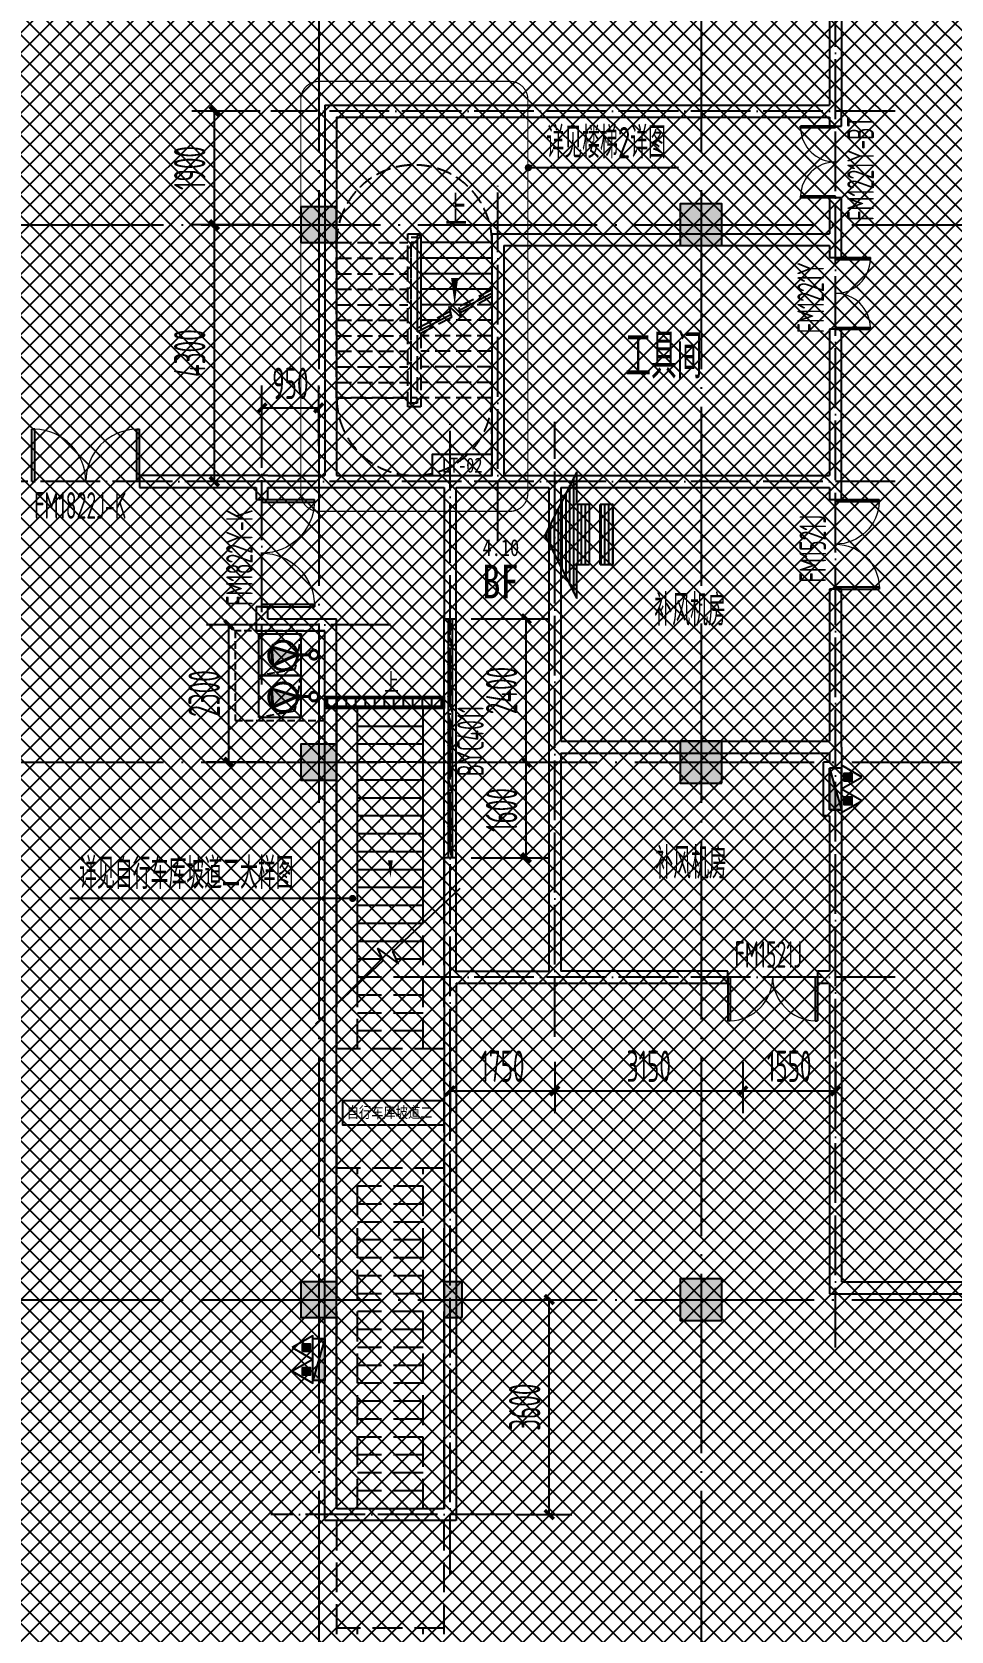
# Model space of a CAD drawing. Extents: x -473190 to 2138458, y -81875 to 2633646.
# Drawn here: x -68998 to -53614, y 23262 to 50038 of the extents above; entities that cross this region are included whole.
import ezdxf
from ezdxf.enums import TextEntityAlignment as Align

# ---------------------------------------------------------------- set-up
doc = ezdxf.new("R2010")
doc.units = 0
doc.header["$LTSCALE"] = 1000
for name, pattern in [('DASH', [0.35, 0.25, -0.1]), ('DOTE', [2.42, 2, -0.2, 0.02, -0.2]), ('排水', [1.1, 1, -0.1])]:
    doc.linetypes.add(name, pattern=pattern)
for name, color, linetype in [('03小品', 2, 'Continuous'), ('A-COLUMN', 2, 'Continuous'), ('A-ROOM_NAME', 23, 'Continuous'), ('A-STAIR', 3, 'Continuous'), ('A-WALL', 2, 'Continuous'), ('A-WINDOW', 4, 'Continuous'), ('DIM_LEAD', 3, 'Continuous'), ('DIM_SYMB', 3, 'Continuous'), ('DOOR_FIRE', 4, 'Continuous'), ('DOOR_FIRE_TEXT', 7, 'Continuous'), ('DOTE', 1, 'DOTE'), ('PUB_DIM', 3, 'Continuous'), ('PUB_HATCH', 8, 'Continuous'), ('PUB_TEXT', 7, 'Continuous'), ('SRC-03F$0$A-SYMB-NUMB-T', 4, 'Continuous'), ('SRC-03F$0$A-WALL', 7, 'Continuous'), ('STAIR', 2, 'Continuous'), ('W-EQUIP_消火栓', 7, 'Continuous'), ('W-EQUIP_灭火器', 7, 'Continuous'), ('WINDOW', 4, 'Continuous'), ('WINDOW_TEXT', 7, 'Continuous'), ('索引线', 252, 'Continuous'), ('集水坑', 4, 'Continuous'), ('雨棚投影', 147, 'Continuous')]:
    doc.layers.add(name, color=color, linetype=linetype)
doc.layers.add('GPS-污水', color=2, linetype='排水', lineweight=40)
doc.styles.add('8B2_01', font='simhei.ttf', dxfattribs={"width": 0.8})
doc.styles.add('8B2_02', font='tssdeng.shx', dxfattribs={"width": 0.6, "bigfont": 'TSSDCHN.shx'})
doc.styles.add('_TCH_DIM', font='SIMPLEX', dxfattribs={"bigfont": 'GBCBIG'})
doc.styles.add('_TCH_DIM_T3', font='tssdeng.shx', dxfattribs={"width": 0.564706, "bigfont": '@@@tssdchn.shx'})
doc.styles.add('_TCH_WINDOW', font='tssdeng.shx', dxfattribs={"width": 0.8, "height": 3.5, "bigfont": 'tssdchn.shx'})
doc.styles.add('SRC-03F$0$ECADI-TXT', font='simplex.shx', dxfattribs={"bigfont": 'hztxt.shx'})
doc.styles.get("Standard").update_dxf_attribs({"font": 'gbenor.shx', "bigfont": 'gbcbig.shx'})
doc.dimstyles.new('_TCH_ARCH&&150', dxfattribs={"dimtxt": 525, "dimasz": 150, "dimexe": 375, "dimexo": 450, "dimgap": 150, "dimtad": 1, "dimdec": 0, "dimzin": 0, "dimdsep": 46, "dimtxsty": '_TCH_DIM_T3', "dimblk": 'ARCHTICK', "dimcen": 0.09, "dimclrt": 7, "dimazin": 2, "dimtfac": 1, "dimtdec": 0, "dimtix": 1, "dimtmove": 2, "dimatfit": 3, "dimfxl": 0, "dimtolj": 1, "dimtzin": 0, "dimarcsym": 0})
pattern_1 = [(180, (1311608.96, -1168846.2), (8e-15, -101.6), [])]

# ---------------------------------------------------------------- blocks, each defined once
blk = doc.blocks.new('自行车坡道')
at = {"layer": 'A-STAIR'}
for p, q in [((-72448, -339871), (-67495, -339871)), ((-67495, -341671), (-67495, -339871)), ((-72119, -340221), (-67495, -340221)), ((-71995, -340353), (-71995, -340221)), ((-71695, -340638), (-71695, -340221)), ((-71395, -340993), (-71395, -340221)), ((-71095, -341321), (-71095, -340221)), ((-70795, -341321), (-70795, -340221)), ((-70495, -341321), (-70495, -340221)), ((-70195, -341321), (-70195, -340221)), ((-69895, -341321), (-69895, -340221)), ((-69595, -341321), (-69595, -340221)), ((-69295, -341321), (-69295, -340221)), ((-68995, -341321), (-68995, -340221)), ((-68695, -341321), (-68695, -340221)), ((-68395, -341321), (-68395, -340221)), ((-68095, -341321), (-68095, -340221)), ((-67795, -341321), (-67795, -340221)), ((-71095, -341321), (-67495, -341321)), ((-70759, -341671), (-67495, -341671))]:
    blk.add_line(p, q, dxfattribs=at)
at = {"layer": 'DIM_SYMB'}
blk.add_lwpolyline([(-72776, -339521), (-71718, -340648), (-71513, -340560), (-71768, -340902), (-71564, -340812), (-70507, -341939)], dxfattribs=at)
at = {"layer": '雨棚投影', "color": 252, "linetype": 'DASH', "lineweight": -3, "ltscale": 2}
for p, q in [((-96295, -339871), (-72448, -339871)), ((-82895, -341671), (-82895, -339871)), ((-80895, -341671), (-80895, -339871)), ((-75195, -341671), (-75195, -339871)), ((-73195, -341671), (-73195, -339871)), ((-88595, -340221), (-82895, -340221)), ((-80895, -340221), (-75195, -340221)), ((-80595, -341321), (-80595, -340221)), ((-80295, -341321), (-80295, -340221)), ((-79995, -341321), (-79995, -340221)), ((-79695, -341321), (-79695, -340221)), ((-79395, -341321), (-79395, -340221)), ((-79095, -341321), (-79095, -340221)), ((-78795, -341321), (-78795, -340221)), ((-78495, -341321), (-78495, -340221)), ((-78195, -341321), (-78195, -340221)), ((-77895, -341321), (-77895, -340221)), ((-77595, -341321), (-77595, -340221)), ((-77295, -341321), (-77295, -340221)), ((-76995, -341321), (-76995, -340221)), ((-76695, -341321), (-76695, -340221)), ((-76395, -341321), (-76395, -340221)), ((-76095, -341321), (-76095, -340221)), ((-75795, -341321), (-75795, -340221)), ((-75495, -341321), (-75495, -340221)), ((-73195, -340221), (-72119, -340221)), ((-72895, -341321), (-72895, -340221)), ((-72595, -341321), (-72595, -340221)), ((-72295, -341321), (-72295, -340221)), ((-71995, -341321), (-71995, -340353)), ((-71695, -341321), (-71695, -340869)), ((-71395, -341321), (-71395, -340993)), ((-88595, -341321), (-82895, -341321)), ((-80895, -341321), (-75195, -341321)), ((-73195, -341321), (-71095, -341321)), ((-96295, -341671), (-70759, -341671))]:
    blk.add_line(p, q, dxfattribs=at)
blk = doc.blocks.new('$SB01_1')
h = blk.add_hatch(color=256)
h.dxf.hatch_style = 1
h.paths.add_polyline_path([(-0.381, -0.323), (0.5, 0), (-0.381, 0.323)])
h.paths.add_polyline_path([(0, 0), (0.002, 0), (0.002, 0.001), (0, 0.001)], flags=24)
h.paths.add_polyline_path([(0, -0.002), (0.003, -0.002), (0.003, -0.001), (0, -0.001)], flags=24)
h.paths.add_polyline_path([(0, -0.003), (0.003, -0.003), (0.003, -0.002), (0, -0.002)], flags=24)
for p, q in [((0.5, 0), (-0.381, 0.323)), ((-0.381, 0.323), (-0.381, -0.323)), ((0.5, 0), (-0.381, -0.323))]:
    blk.add_line(p, q)
blk.add_circle((0, 0), 0.5)
at = {"flags": 1}
for tag, p in [('UNIT', (0, 0)), ('SPEC', (0, -0.002)), ('WHAT', (0, -0.003))]:
    blk.add_attdef(tag, p, '', height=0.001, dxfattribs=at)
blk = doc.blocks.new('人防集水坑')
at = {"layer": 'GPS-污水', "linetype": '排水'}
for p, q in [((307486, 701151), (307284, 701151)), ((307486, 700451), (307284, 700451))]:
    blk.add_line(p, q, dxfattribs=at)
for centre in [(307561, 701151), (307561, 700451)]:
    blk.add_circle(centre, 75, dxfattribs=at)
at = {"layer": '集水坑', "linetype": 'DASH', "ltscale": 0.5}
blk.add_lwpolyline([(306241, 700051), (306241, 701551), (307741, 701551), (307741, 700051)], close=True, dxfattribs=at)
at = {"layer": '集水坑', "linetype": 'Continuous', "ltscale": 0.5}
for points in [[(306641, 701501), (306641, 700801), (307341, 700801), (307341, 701501)], [(306641, 700801), (306641, 700101), (307341, 700101), (307341, 700801)]]:
    blk.add_lwpolyline(points, close=True, dxfattribs=at)
at = {"layer": '集水坑', "linetype": 'DASH', "ltscale": 0.5}
for points in [[(307341, 700801), (307237, 701397), (306641, 701501)], [(307347, 700101), (307243, 700697), (306647, 700801)]]:
    blk.add_lwpolyline(points, dxfattribs=at)
at = {"layer": 'GPS-污水', "linetype": '排水', "xscale": -480.0000000000002, "yscale": 480.0000000000002, "zscale": 480.0000000000002, "rotation": 176.2535374729293}
for p in [(307045, 701164, 0), (307045, 700464, 0)]:
    blk.add_blockref('$SB01_1', p, dxfattribs=at)
blk = doc.blocks.new('A$C3672542B')
at = {"layer": '集水坑', "linetype": 'Continuous', "xscale": -1, "rotation": 180}
blk.add_blockref('人防集水坑', (-282357.4, 552832.5), dxfattribs=at)
blk = doc.blocks.new('TH66')
h = blk.add_hatch()
h.set_pattern_fill('ANSI31', color=246, scale=64, angle=135, style=0)
h.set_pattern_definition(pattern_1)
h.paths.add_polyline_path([(1277447, 511619), (1277447, 511948), (1278305, 511948), (1276651, 512782), (1274986, 511948), (1275880, 511948), (1275880, 511619)])
h = blk.add_hatch()
h.set_pattern_fill('ANSI31', color=246, scale=64, angle=135, style=0)
h.set_pattern_definition(pattern_1)
h.paths.add_polyline_path([(1277447, 510999), (1277447, 511335), (1275880, 511335), (1275880, 510999)])
at = {"color": 2}
for p, q in [((1276651, 512782), (1274986, 511948)), ((1278305, 511948), (1276651, 512782)), ((1274986, 511948), (1275880, 511948)), ((1275880, 511948), (1275880, 511619)), ((1277447, 511948), (1278305, 511948)), ((1277447, 511619), (1277447, 511948)), ((1275880, 511619), (1277447, 511619)), ((1275880, 511335), (1277447, 511335)), ((1275880, 511335), (1275880, 510999)), ((1277447, 510999), (1277447, 511335)), ((1275880, 510999), (1277447, 510999))]:
    blk.add_line(p, q, dxfattribs=at)
blk = doc.blocks.new('A$C145B3C7C')
at = {"xscale": 0.6400000000000001, "yscale": 0.6400000000000001, "zscale": 0.6400000000000001, "rotation": 90}
blk.add_blockref('TH66', (351115, -936407), dxfattribs=at)
blk = doc.blocks.new('A$C4F5A101F')
at = {"layer": 'DOTE', "color": 127, "linetype": 'DOTE', "ltscale": 1.5}
for p, q in [((-266839.7, 16373.7), (-266839.7, -213765.2)), ((-260439.7, 16373.7), (-260439.7, -213765.2))]:
    blk.add_line(p, q, dxfattribs=at)
at = {"layer": 'DOTE', "color": 16, "linetype": 'DOTE', "ltscale": 1.5}
for p, q in [((-297848.4, -111257.4), (-173939.7, -111257.4)), ((-297848.4, -120257.4), (-173939.7, -120257.4)), ((-297848.4, -129257.4), (-173939.7, -129257.4))]:
    blk.add_line(p, q, dxfattribs=at)
blk = doc.blocks.new('SRC-03F$0$ECADI-TAG-CODE')
at = {"layer": 'SRC-03F$0$A-SYMB-NUMB-T', "color": 1}
blk.add_lwpolyline([(3.41, 8.1), (13.41, 8.1), (13.41, 4.6), (3.41, 4.6)], close=True, dxfattribs=at)
at = {"layer": 'SRC-03F$0$A-SYMB-NUMB-T', "style": 'SRC-03F$0$ECADI-TXT', "width": 0.7}
blk.add_attdef('CODE', text='', height=2.5, dxfattribs=at).set_placement((8.41, 6.35), align=Align.MIDDLE_CENTER)
blk = doc.blocks.new('_ArchTick')
at = {"color": 0, "linetype": 'ByBlock', "const_width": 0.4}
blk.add_lwpolyline([(-0.5, -0.5), (0.5, 0.5)], dxfattribs=at)
blk = doc.blocks.new('*D5466')
at = {"layer": 'Defpoints', "color": 0, "transparency": 16777216}
for p in [(-10922, -92400), (-9703, -92400), (-9703, -94300)]:
    blk.add_point(p, dxfattribs=at)
at = {"layer": 'PUB_DIM', "color": 0, "lineweight": -2, "transparency": 16777216}
for p, q in [((-10153, -92400), (-11297, -92400)), ((-10922, -94300), (-10922, -92400)), ((-10153, -94300), (-11297, -94300))]:
    blk.add_line(p, q, dxfattribs=at)
at = {"layer": 'PUB_DIM', "color": 0, "lineweight": -2, "transparency": 16777216, "xscale": 150, "yscale": 150, "zscale": 150}
for p, rotation in [((-10922, -92400), 90), ((-10922, -94300), 270)]:
    blk.add_blockref('_ArchTick', p, dxfattribs=dict(at, rotation=rotation))
at = {"layer": 'PUB_DIM', "color": 7, "transparency": 16777216, "insert": (-11334, -93350), "char_height": 525, "attachment_point": 5, "rotation": 90, "style": '_TCH_DIM_T3'}
blk.add_mtext('\\A1;1900', dxfattribs=at)
blk = doc.blocks.new('*D5467')
at = {"layer": 'Defpoints', "color": 0, "transparency": 16777216}
for p in [(-10922, -94300), (-9703, -94300), (-9703, -98600)]:
    blk.add_point(p, dxfattribs=at)
at = {"layer": 'PUB_DIM', "color": 0, "lineweight": -2, "transparency": 16777216}
for p, q in [((-10153, -94300), (-11297, -94300)), ((-10922, -98600), (-10922, -94300)), ((-10153, -98600), (-11297, -98600))]:
    blk.add_line(p, q, dxfattribs=at)
at = {"layer": 'PUB_DIM', "color": 0, "lineweight": -2, "transparency": 16777216, "xscale": 150, "yscale": 150, "zscale": 150}
for p, rotation in [((-10922, -94300), 90), ((-10922, -98600), 270)]:
    blk.add_blockref('_ArchTick', p, dxfattribs=dict(at, rotation=rotation))
at = {"layer": 'PUB_DIM', "color": 7, "transparency": 16777216, "insert": (-11334, -96450), "char_height": 525, "attachment_point": 5, "rotation": 90, "style": '_TCH_DIM_T3'}
blk.add_mtext('\\A1;4300', dxfattribs=at)
blk = doc.blocks.new('*D5469')
at = {"layer": 'Defpoints', "color": 0, "transparency": 16777216}
for p in [(-10679, -101000), (-9561, -101000), (-9561, -103300)]:
    blk.add_point(p, dxfattribs=at)
at = {"layer": 'PUB_DIM', "color": 0, "lineweight": -2, "transparency": 16777216}
for p, q in [((-10011, -101000), (-11054, -101000)), ((-10679, -103300), (-10679, -101000)), ((-10011, -103300), (-11054, -103300))]:
    blk.add_line(p, q, dxfattribs=at)
at = {"layer": 'PUB_DIM', "color": 0, "lineweight": -2, "transparency": 16777216, "xscale": 150, "yscale": 150, "zscale": 150}
for p, rotation in [((-10679, -101000), 90), ((-10679, -103300), 270)]:
    blk.add_blockref('_ArchTick', p, dxfattribs=dict(at, rotation=rotation))
at = {"layer": 'PUB_DIM', "color": 7, "transparency": 16777216, "insert": (-11092, -102150), "char_height": 525, "attachment_point": 5, "rotation": 90, "style": '_TCH_DIM_T3'}
blk.add_mtext('\\A1;2300', dxfattribs=at)
blk = doc.blocks.new('*D5470')
at = {"layer": 'Defpoints', "color": 0, "transparency": 16777216}
for p in [(-9175, -97369), (-10125, -98461), (-9175, -98461)]:
    blk.add_point(p, dxfattribs=at)
at = {"layer": 'PUB_DIM', "color": 0, "lineweight": -2, "transparency": 16777216}
for p, q in [((-10125, -98011), (-10125, -96994)), ((-9175, -98011), (-9175, -96994)), ((-10125, -97369), (-9175, -97369))]:
    blk.add_line(p, q, dxfattribs=at)
at = {"layer": 'PUB_DIM', "color": 0, "lineweight": -2, "transparency": 16777216, "xscale": 150, "yscale": 150, "zscale": 150, "rotation": 180}
blk.add_blockref('_ArchTick', (-10125, -97369), dxfattribs=at)
at = {"layer": 'PUB_DIM', "color": 0, "lineweight": -2, "transparency": 16777216, "xscale": 150, "yscale": 150, "zscale": 150}
blk.add_blockref('_ArchTick', (-9175, -97369), dxfattribs=at)
at = {"layer": 'PUB_DIM', "color": 7, "transparency": 16777216, "insert": (-9650, -96956), "char_height": 525, "attachment_point": 5, "style": '_TCH_DIM_T3'}
blk.add_mtext('\\A1;950', dxfattribs=at)
blk = doc.blocks.new('*D5472')
at = {"layer": 'Defpoints', "color": 0, "transparency": 16777216}
for p in [(-2075, -107867), (-525, -107867), (-525, -108804)]:
    blk.add_point(p, dxfattribs=at)
at = {"layer": 'PUB_DIM', "color": 0, "lineweight": -2, "transparency": 16777216}
for p, q in [((-2075, -108317), (-2075, -109179)), ((-525, -108317), (-525, -109179)), ((-2075, -108804), (-525, -108804))]:
    blk.add_line(p, q, dxfattribs=at)
at = {"layer": 'PUB_DIM', "color": 0, "lineweight": -2, "transparency": 16777216, "xscale": 150, "yscale": 150, "zscale": 150, "rotation": 180}
blk.add_blockref('_ArchTick', (-2075, -108804), dxfattribs=at)
at = {"layer": 'PUB_DIM', "color": 0, "lineweight": -2, "transparency": 16777216, "xscale": 150, "yscale": 150, "zscale": 150}
blk.add_blockref('_ArchTick', (-525, -108804), dxfattribs=at)
at = {"layer": 'PUB_DIM', "color": 7, "transparency": 16777216, "insert": (-1300, -108391), "char_height": 525, "attachment_point": 5, "style": '_TCH_DIM_T3'}
blk.add_mtext('\\A1;1550', dxfattribs=at)
blk = doc.blocks.new('*D5473')
at = {"layer": 'Defpoints', "color": 0, "transparency": 16777216}
for p in [(-5225, -107867), (-2075, -107867), (-2075, -108804)]:
    blk.add_point(p, dxfattribs=at)
at = {"layer": 'PUB_DIM', "color": 0, "lineweight": -2, "transparency": 16777216}
for p, q in [((-5225, -108317), (-5225, -109179)), ((-2075, -108317), (-2075, -109179)), ((-5225, -108804), (-2075, -108804))]:
    blk.add_line(p, q, dxfattribs=at)
at = {"layer": 'PUB_DIM', "color": 0, "lineweight": -2, "transparency": 16777216, "xscale": 150, "yscale": 150, "zscale": 150, "rotation": 180}
blk.add_blockref('_ArchTick', (-5225, -108804), dxfattribs=at)
at = {"layer": 'PUB_DIM', "color": 0, "lineweight": -2, "transparency": 16777216, "xscale": 150, "yscale": 150, "zscale": 150}
blk.add_blockref('_ArchTick', (-2075, -108804), dxfattribs=at)
at = {"layer": 'PUB_DIM', "color": 7, "transparency": 16777216, "insert": (-3650, -108391), "char_height": 525, "attachment_point": 5, "style": '_TCH_DIM_T3'}
blk.add_mtext('\\A1;3150', dxfattribs=at)
blk = doc.blocks.new('*D5474')
at = {"layer": 'Defpoints', "color": 0, "transparency": 16777216}
for p in [(-6975, -107867), (-5225, -107867), (-5225, -108804)]:
    blk.add_point(p, dxfattribs=at)
at = {"layer": 'PUB_DIM', "color": 0, "lineweight": -2, "transparency": 16777216}
for p, q in [((-6975, -108317), (-6975, -109179)), ((-5225, -108317), (-5225, -109179)), ((-6975, -108804), (-5225, -108804))]:
    blk.add_line(p, q, dxfattribs=at)
at = {"layer": 'PUB_DIM', "color": 0, "lineweight": -2, "transparency": 16777216, "xscale": 150, "yscale": 150, "zscale": 150, "rotation": 180}
blk.add_blockref('_ArchTick', (-6975, -108804), dxfattribs=at)
at = {"layer": 'PUB_DIM', "color": 0, "lineweight": -2, "transparency": 16777216, "xscale": 150, "yscale": 150, "zscale": 150}
blk.add_blockref('_ArchTick', (-5225, -108804), dxfattribs=at)
at = {"layer": 'PUB_DIM', "color": 7, "transparency": 16777216, "insert": (-6100, -108391), "char_height": 525, "attachment_point": 5, "style": '_TCH_DIM_T3'}
blk.add_mtext('\\A1;1750', dxfattribs=at)
blk = doc.blocks.new('*D5475')
at = {"layer": 'Defpoints', "color": 0, "transparency": 16777216}
for p in [(-6344, -112300), (-5316, -112300), (-6344, -115900)]:
    blk.add_point(p, dxfattribs=at)
at = {"layer": 'PUB_DIM', "color": 0, "lineweight": -2, "transparency": 16777216}
for p, q in [((-5894, -112300), (-4941, -112300)), ((-5316, -115900), (-5316, -112300)), ((-5894, -115900), (-4941, -115900))]:
    blk.add_line(p, q, dxfattribs=at)
at = {"layer": 'PUB_DIM', "color": 0, "lineweight": -2, "transparency": 16777216, "xscale": 150, "yscale": 150, "zscale": 150}
for p, rotation in [((-5316, -112300), 90), ((-5316, -115900), 270)]:
    blk.add_blockref('_ArchTick', p, dxfattribs=dict(at, rotation=rotation))
at = {"layer": 'PUB_DIM', "color": 7, "transparency": 16777216, "insert": (-5728, -114100), "char_height": 525, "attachment_point": 5, "rotation": 90, "style": '_TCH_DIM_T3'}
blk.add_mtext('\\A1;3600', dxfattribs=at)
blk = doc.blocks.new('*D5591')
at = {"layer": 'Defpoints', "color": 0, "transparency": 16777216}
for p in [(-7075, -103300), (-5701, -103300), (-7075, -104900)]:
    blk.add_point(p, dxfattribs=at)
at = {"layer": 'PUB_DIM', "color": 0, "lineweight": -2, "transparency": 16777216}
for p, q in [((-6625, -103300), (-5326, -103300)), ((-5701, -104900), (-5701, -103300)), ((-6625, -104900), (-5326, -104900))]:
    blk.add_line(p, q, dxfattribs=at)
at = {"layer": 'PUB_DIM', "color": 0, "lineweight": -2, "transparency": 16777216, "xscale": 150, "yscale": 150, "zscale": 150}
for p, rotation in [((-5701, -103300), 90), ((-5701, -104900), 270)]:
    blk.add_blockref('_ArchTick', p, dxfattribs=dict(at, rotation=rotation))
at = {"layer": 'PUB_DIM', "color": 7, "transparency": 16777216, "insert": (-6114, -104100), "char_height": 525, "attachment_point": 5, "rotation": 90, "style": '_TCH_DIM_T3'}
blk.add_mtext('\\A1;1600', dxfattribs=at)
blk = doc.blocks.new('*D5592')
at = {"layer": 'Defpoints', "color": 0, "transparency": 16777216}
for p in [(-7075, -100900), (-5701, -100900), (-7075, -103300)]:
    blk.add_point(p, dxfattribs=at)
at = {"layer": 'PUB_DIM', "color": 0, "lineweight": -2, "transparency": 16777216}
for p, q in [((-6625, -100900), (-5326, -100900)), ((-5701, -103300), (-5701, -100900)), ((-6625, -103300), (-5326, -103300))]:
    blk.add_line(p, q, dxfattribs=at)
at = {"layer": 'PUB_DIM', "color": 0, "lineweight": -2, "transparency": 16777216, "xscale": 150, "yscale": 150, "zscale": 150}
for p, rotation in [((-5701, -100900), 90), ((-5701, -103300), 270)]:
    blk.add_blockref('_ArchTick', p, dxfattribs=dict(at, rotation=rotation))
at = {"layer": 'PUB_DIM', "color": 7, "transparency": 16777216, "insert": (-6114, -102100), "char_height": 525, "attachment_point": 5, "rotation": 90, "style": '_TCH_DIM_T3'}
blk.add_mtext('\\A1;2400', dxfattribs=at)
blk = doc.blocks.new('A$C5C451EB0')
at = {"layer": '03小品'}
h = blk.add_hatch(dxfattribs=at)
h.set_pattern_fill('ANSI31', color=8, scale=100, angle=495, style=0)
h.set_pattern_definition([(180, (-767005.92, 3086967.97), (-1e-13, -158.75), [])])
h.paths.add_polyline_path([(-170, -170), (-30, -170), (-30, 1770), (-170, 1770)])
at = {"layer": '03小品', "color": 4}
blk.add_lwpolyline([(0, 367), (0, -200), (-200, -200), (-200, 1800), (0, 1800), (0, 367)], dxfattribs=at)
blk.add_lwpolyline([(-30, 367), (-30, -170), (-170, -170), (-170, 1770), (-30, 1770)], close=True, dxfattribs=at)
at = {"layer": '雨棚投影', "linetype": 'DASH', "lineweight": -3, "ltscale": 2}
blk.add_line((0, 1800), (0, -200), dxfattribs=at)
blk = doc.blocks.new('$TwtSys$00000434')
for p, q in [((-0.5, 0.5), (-0.5, -0.5)), ((-0.5, -0.5), (0.5, 0.5)), ((0.5, 0.5), (-0.5, 0.5)), ((0.5, -0.5), (0.5, 0.5)), ((-0.5, -0.5), (0.5, -0.5))]:
    blk.add_line(p, q)
blk.add_solid([(0.5, -0.5), (0.5, 0.5), (-0.5, -0.5)])
blk = doc.blocks.new('$TwtSys$00000546')
h = blk.add_hatch()
h.set_pattern_fill('ANSI31', color=256, scale=200, style=0)
h.set_pattern_definition([(45, (-38543.802, -6670.83), (-17.67767, 17.67767), [])])
h.paths.add_polyline_path([(-65, 174), (65, 174), (65, 44), (-65, 44)])
for points in [[(0, 344), (-198, 0), (198, 0)], [(-65, 174), (65, 174), (65, 44), (-65, 44)]]:
    blk.add_lwpolyline(points, close=True)
blk = doc.blocks.new('_FZH')
blk.add_lwpolyline([(-0.5, -0.5), (0.5, -0.5), (0.5, 0.5), (-0.5, 0.5)], close=True)
at = {"layer": 'PUB_HATCH'}
blk.add_solid([(-0.5, -0.5), (0.5, -0.5), (-0.5, 0.5), (0.5, 0.5)], dxfattribs=at)
blk = doc.blocks.new('zzzzzzzzzzzzzzzz')
at = {"layer": 'A-COLUMN', "rotation": 90}
for p, xscale, yscale, zscale in [((-82109, -283260), 600, 600, 600), ((-75709, -283260), 700, 700, 700), ((-82109, -292260), 600, 600, 600), ((-75709, -292260), 700, 700, 700), ((-75709, -301260), 700, 700, 700), ((-82109, -301260), 600, 600, 600), ((-79859, -301260), 600, 299.9999999997526, 299.9999999997526)]:
    blk.add_blockref('_FZH', p, dxfattribs=dict(at, xscale=xscale, yscale=yscale, zscale=zscale))
blk = doc.blocks.new('ADFASDF')
h = blk.add_hatch()
h.set_pattern_fill('ANSI37', color=8, scale=150)
h.set_pattern_definition([(45, (0, 0), (-168.3798, 168.3798), []), (135, (0, 0), (-168.3798, -168.3798), [])])
h.paths.add_polyline_path([(521397, 239186), (521397, 224886), (539697, 224886), (539697, 169261), (524947, 169261), (524947, 171211), (527822, 171211), (527922, 176611), (501318, 176611), (501125, 109884), (530547, 109887), (530547, 107449), (538188, 100503), (536147, 98236), (540086, 94690), (517812, 69953), (517812, 59790), (482108, 20136), (405247, 20136), (405247, 26086), (391997, 40436), (391997, 64736), (399997, 64738), (399997, 239186), (409022, 239186)])
blk = doc.blocks.new('$DorLib2D$00000002')
for p, q in [((-0.5, 0), (-0.5, 0.4875)), ((-0.475, 0.4875), (-0.5, 0.4875)), ((-0.475, 0), (-0.475, 0.4875)), ((0.475, 0), (0.475, 0.4875)), ((0.475, 0.4875), (0.5, 0.4875)), ((0.5, 0), (0.5, 0.4875)), ((-0.5, 0), (-0.475, 0)), ((0.5, 0), (0.475, 0))]:
    blk.add_line(p, q)
at = {"lineweight": 13}
for centre, start, end in [((-0.4875, 0), 0, 88.53072), ((0.4875, 0), 91.46928, 180)]:
    blk.add_arc(centre, 0.4875, start, end, dxfattribs=at)
blk = doc.blocks.new('$WINLIB2D$00000039')
at = {"color": 0}
for points in [[(-0.5, 0.5), (-0.5, -0.5)], [(0.5, 0.5), (-0.5, 0.5)], [(0.5, -0.5), (0.5, 0.5)], [(-0.5, 0.1667), (0.5, 0.1667)], [(-0.3839, -0.1667), (-0.448, 0.1667)], [(-0.3159, -0.1667), (-0.38, 0.1667)], [(-0.2479, -0.1667), (-0.312, 0.1667)], [(-0.1799, -0.1667), (-0.244, 0.1667)], [(-0.1119, -0.1667), (-0.176, 0.1667)], [(-0.0439, -0.1667), (-0.108, 0.1667)], [(0.0241, -0.1667), (-0.04, 0.1667)], [(0.0921, -0.1667), (0.028, 0.1667)], [(0.16, -0.1667), (0.0959, 0.1667)], [(0.228, -0.1667), (0.1639, 0.1667)], [(0.296, -0.1667), (0.2319, 0.1667)], [(0.364, -0.1667), (0.2999, 0.1667)], [(0.432, -0.1667), (0.3679, 0.1667)], [(0.5, -0.1667), (0.4359, 0.1667)], [(-0.4519, -0.1667), (-0.5, 0.0836)], [(-0.5, -0.1667), (0.5, -0.1667)], [(0.5, -0.5), (-0.5, -0.5)]]:
    blk.add_lwpolyline(points, dxfattribs=at)
blk = doc.blocks.new('A$C2B5B1B2C')
at = {"layer": 'DOTE', "linetype": 'DOTE', "ltscale": 0.5}
for p, q in [((-525, -113100), (-525, -75050)), ((475, -92400), (-9975, -92400)), ((-6175, -99600), (-6175, -93550)), ((-10125, -102000), (-10125, -97600)), ((-6975, -116900), (-6975, -97600)), ((-5225, -107900), (-5225, -97600)), ((475, -98600), (-21325, -98600)), ((-7975, -101000), (-11025, -101000)), ((475, -106900), (-7975, -106900)), ((-5975, -115900), (-9975, -115900))]:
    blk.add_line(p, q, dxfattribs=at)
at = {"layer": 'PUB_DIM'}
for p1, p2, distance, picture, middle in [((-9702.9, -94300), (-9702.9, -92400), 1218.8, '*D5466', (-11334.2, -93350)), ((-9702.9, -98600), (-9702.9, -94300), 1218.8, '*D5467', (-11334.2, -96450)), ((-10125, -98461.5), (-9175, -98461.5), 1092.6, '*D5470', (-9650, -96956.3)), ((-9560.7, -103300), (-9560.7, -101000), 1118.5, '*D5469', (-11091.6, -102150)), ((-7075, -103300), (-7075, -100900), -1374, '*D5592', (-6113.5, -102100)), ((-7075, -104900), (-7075, -103300), -1374, '*D5591', (-6113.5, -104100)), ((-6975, -107866.6), (-5225, -107866.6), -937.3, '*D5474', (-6100, -108391.4)), ((-5225, -107866.6), (-2075, -107866.6), -937.3, '*D5473', (-3650, -108391.4)), ((-2075, -107866.6), (-525, -107866.6), -937.3, '*D5472', (-1300, -108391.4)), ((-6343.7, -115900), (-6343.7, -112300), -1027.8, '*D5475', (-5728.4, -114100))]:
    dim = blk.add_aligned_dim(p1=p1, p2=p2, distance=distance, dimstyle='_TCH_ARCH&&150', dxfattribs=at)
    dim.commit()
    dim.dimension.update_dxf_attribs({"geometry": picture, "text_midpoint": middle})

msp = doc.modelspace()

# ---------------------------------------------------------------- linework, layer by layer
at = {"color": 1}
msp.add_lwpolyline([(-63797.7, 32140), (-63797.7, 31740), (-62097.7, 31740), (-62097.7, 32140), (-63797.7, 32140)], dxfattribs=at)
at = {"layer": 'A-STAIR', "color": 252, "linetype": 'DASH'}
for p, q in [((-62707.7, 46660.6), (-62487.7, 46660.6)), ((-62707.7, 43760.6), (-62707.7, 46660.6)), ((-62647.7, 46600.6), (-62547.7, 46600.6)), ((-62647.7, 43820.6), (-62647.7, 46600.6)), ((-62547.7, 46600.6), (-62547.7, 45072.2)), ((-62487.7, 46660.6), (-62487.7, 45103.3)), ((-63897.7, 43910.6), (-63897.7, 46510.6)), ((-63897.7, 46510.6), (-62707.7, 46510.6)), ((-62647.7, 43910.6), (-62647.7, 46510.6)), ((-62547.7, 46510.6), (-62647.7, 46510.6)), ((-62547.7, 46510.6), (-62547.7, 45072.2)), ((-61297.7, 46510.6), (-62487.7, 46510.6)), ((-61297.7, 46510.6), (-61297.7, 45721.7)), ((-63897.7, 46250.6), (-62707.7, 46250.6)), ((-61297.7, 46250.6), (-62487.7, 46250.6)), ((-63897.7, 45990.6), (-62707.7, 45990.6)), ((-61297.7, 45990.6), (-62487.7, 45990.6)), ((-63897.7, 45730.6), (-62707.7, 45730.6)), ((-61297.7, 45730.6), (-62487.7, 45730.6)), ((-61297.7, 45721.7), (-61854.2, 45432.5)), ((-61297.7, 45609), (-61831.9, 45331.5)), ((-61297.7, 45609), (-61297.7, 43910.6)), ((-63897.7, 45470.6), (-62707.7, 45470.6)), ((-61995.9, 45358.9), (-62547.7, 45072.2)), ((-61973.6, 45257.8), (-62547.7, 44959.5)), ((-61781, 45470.6), (-62487.7, 45470.6)), ((-61815.7, 45258.3), (-62013.9, 45440.2)), ((-62013.9, 45440.2), (-61973.6, 45257.8)), ((-61854.2, 45432.5), (-61815.7, 45258.3)), ((-61297.7, 45470.6), (-61564.1, 45470.6)), ((-63897.7, 45210.6), (-62707.7, 45210.6)), ((-62281.4, 45210.6), (-62487.7, 45210.6)), ((-62487.7, 44990.6), (-62487.7, 43760.6)), ((-61297.7, 45210.6), (-62064.5, 45210.6)), ((-63897.7, 44950.6), (-62707.7, 44950.6)), ((-62547.7, 44959.5), (-62547.7, 43910.6)), ((-62547.7, 44959.5), (-62547.7, 43820.6)), ((-61297.7, 44950.6), (-62487.7, 44950.6)), ((-63897.7, 44690.6), (-62707.7, 44690.6)), ((-61297.7, 44690.6), (-62487.7, 44690.6)), ((-63897.7, 44430.6), (-62707.7, 44430.6)), ((-61297.7, 44430.6), (-62487.7, 44430.6)), ((-63897.7, 44170.6), (-62707.7, 44170.6)), ((-61297.7, 44170.6), (-62487.7, 44170.6)), ((-63897.7, 43910.6), (-62707.7, 43910.6)), ((-63897.7, 43910.6), (-63897.7, 42610.6)), ((-62707.7, 43910.6), (-63897.7, 43910.6)), ((-62487.7, 43760.6), (-62707.7, 43760.6)), ((-62547.7, 43910.6), (-62647.7, 43910.6)), ((-62547.7, 43820.6), (-62647.7, 43820.6)), ((-61297.7, 43910.6), (-62487.7, 43910.6)), ((-61297.7, 43910.6), (-62487.7, 43910.6)), ((-61297.7, 42610.6), (-61297.7, 43910.6)), ((-63897.7, 42610.6), (-61297.7, 42610.6))]:
    msp.add_line(p, q, dxfattribs=at)
at = {"layer": 'A-STAIR'}
for p, q in [((-62547.7, 46630.6), (-62547.7, 45015.8)), ((-62487.7, 46630.6), (-62547.7, 46630.6)), ((-62487.7, 46630.6), (-62487.7, 45047)), ((-62547.7, 46510.6), (-62547.7, 45015.8)), ((-61297.7, 46510.6), (-62487.7, 46510.6)), ((-61297.7, 46510.6), (-61297.7, 45665.3)), ((-61297.7, 46250.6), (-62487.7, 46250.6)), ((-61297.7, 45990.6), (-62487.7, 45990.6)), ((-61297.7, 45730.6), (-62487.7, 45730.6)), ((-61843, 45382), (-61297.7, 45665.3)), ((-62547.7, 45015.8), (-61984.7, 45308.4)), ((-61672.5, 45470.6), (-62487.7, 45470.6)), ((-61984.7, 45308.4), (-62013.9, 45440.2)), ((-62013.9, 45440.2), (-61815.7, 45258.3)), ((-61815.7, 45258.3), (-61843, 45382)), ((-62172.9, 45210.6), (-62487.7, 45210.6))]:
    msp.add_line(p, q, dxfattribs=at)
at = {"layer": 'A-WALL'}
for p, q in [((-55647.7, 55510.6), (-55647.7, 48810.6)), ((-55447.7, 55610.6), (-55447.7, 48710.6)), ((-64097.7, 48810.6), (-64097.7, 46810.6)), ((-64097.7, 48810.6), (-55647.7, 48810.6)), ((-63897.7, 48610.6), (-63897.7, 46810.6)), ((-63897.7, 48610.6), (-55647.7, 48610.6)), ((-55647.7, 48610.6), (-55647.7, 48460.6)), ((-55447.7, 48460.6), (-55447.7, 48710.6)), ((-55647.7, 48460.6), (-55447.7, 48460.6)), ((-55447.7, 47260.6), (-55647.7, 47260.6)), ((-55647.7, 47260.6), (-55647.7, 46660.6)), ((-55447.7, 46560.6), (-55447.7, 47260.6)), ((-64097.7, 46810.6), (-64097.7, 42610.6)), ((-63897.7, 46810.6), (-63897.7, 42610.6)), ((-61297.7, 46660.6), (-57797.7, 46660.6)), ((-61297.7, 46660.6), (-61297.7, 42610.6)), ((-57797.7, 46660.6), (-55647.7, 46660.6)), ((-61097.7, 46460.6), (-57797.7, 46460.6)), ((-61097.7, 46460.6), (-61097.7, 42610.6)), ((-57797.7, 46460.6), (-55647.7, 46460.6)), ((-55647.7, 46460.6), (-55647.7, 46260.6)), ((-55447.7, 46260.6), (-55447.7, 46560.6)), ((-55647.7, 46260.6), (-55447.7, 46260.6)), ((-55447.7, 45060.6), (-55647.7, 45060.6)), ((-55647.7, 45060.6), (-55647.7, 42610.6)), ((-55447.7, 42510.6), (-55447.7, 45060.6)), ((-65047.7, 42610.6), (-67197.7, 42610.6)), ((-67197.7, 42610.6), (-67197.7, 42410.6)), ((-65047.7, 42610.6), (-64097.7, 42610.6)), ((-63897.7, 42610.6), (-61997.7, 42610.6)), ((-61997.7, 42610.6), (-61297.7, 42610.6)), ((-61097.7, 42610.6), (-60247.7, 42610.6)), ((-60247.7, 42610.6), (-55647.7, 42610.6)), ((-67197.7, 42410.6), (-65247.7, 42410.6)), ((-65247.7, 42410.6), (-65247.7, 42210.6)), ((-65047.7, 42210.6), (-65047.7, 42410.6)), ((-65047.7, 42410.6), (-63997.7, 42410.6)), ((-63997.7, 42410.6), (-62097.7, 42410.6)), ((-62097.7, 42410.6), (-62097.7, 40210.6)), ((-61897.7, 40210.6), (-61897.7, 42410.6)), ((-61897.7, 42410.6), (-61197.7, 42410.6)), ((-61197.7, 42410.6), (-60347.7, 42410.6)), ((-60347.7, 42410.6), (-60347.7, 38060.6)), ((-60147.7, 42410.6), (-60147.7, 38160.6)), ((-60147.7, 42410.6), (-55647.7, 42410.6)), ((-55647.7, 42410.6), (-55647.7, 42210.6)), ((-55447.7, 42210.6), (-55447.7, 42510.6)), ((-65247.7, 42210.6), (-65047.7, 42210.6)), ((-55647.7, 42210.6), (-55447.7, 42210.6)), ((-55447.7, 40710.6), (-55647.7, 40710.6)), ((-55647.7, 40710.6), (-55647.7, 38160.6)), ((-55447.7, 38060.6), (-55447.7, 40710.6)), ((-65047.7, 40410.6), (-65247.7, 40410.6)), ((-65247.7, 40410.6), (-65247.7, 40010.6)), ((-65047.7, 40210.6), (-65047.7, 40410.6)), ((-65047.7, 40210.6), (-63897.7, 40210.6)), ((-63897.7, 37810.6), (-63897.7, 40210.6)), ((-62097.7, 40210.6), (-61897.7, 40210.6)), ((-65247.7, 40010.6), (-64097.7, 40010.6)), ((-64097.7, 37810.6), (-64097.7, 40010.6)), ((-60347.7, 38060.6), (-60347.7, 34310.6)), ((-60147.7, 38160.6), (-57797.7, 38160.6)), ((-57797.7, 38160.6), (-55647.7, 38160.6)), ((-55447.7, 38060.6), (-55447.7, 37712.1)), ((-64097.7, 28810.6), (-64097.7, 37810.6)), ((-63897.7, 28810.6), (-63897.7, 37810.6)), ((-60147.7, 37960.6), (-57797.7, 37960.6)), ((-60147.7, 37960.6), (-60147.7, 34310.6)), ((-57797.7, 37960.6), (-55647.7, 37960.6)), ((-55747.7, 36912.1), (-55747.7, 37812.1)), ((-55647.7, 37812.1), (-55747.7, 37812.1)), ((-55647.7, 37960.6), (-55647.7, 37812.1)), ((-55647.7, 37012.1), (-55647.7, 37712.1)), ((-55447.7, 37712.1), (-55647.7, 37712.1)), ((-55447.7, 37012.1), (-55647.7, 37012.1)), ((-55447.7, 37012.1), (-55447.7, 34210.6)), ((-55647.7, 36912.1), (-55747.7, 36912.1)), ((-55647.7, 36912.1), (-55647.7, 34310.6)), ((-61897.7, 36210.6), (-62097.7, 36210.6)), ((-62097.7, 36210.6), (-62097.7, 34210.6)), ((-61897.7, 34310.6), (-61897.7, 36210.6)), ((-61897.7, 34310.6), (-60347.7, 34310.6)), ((-57347.7, 34310.6), (-60147.7, 34310.6)), ((-57347.7, 34110.6), (-57347.7, 34310.6)), ((-55647.7, 34310.6), (-55847.7, 34310.6)), ((-55847.7, 34310.6), (-55847.7, 34110.6)), ((-62097.7, 34210.6), (-62097.7, 28810.6)), ((-61897.7, 34110.6), (-60247.7, 34110.6)), ((-61897.7, 34110.6), (-61897.7, 28810.6)), ((-60247.7, 34110.6), (-57347.7, 34110.6)), ((-55847.7, 34110.6), (-55647.7, 34110.6)), ((-55647.7, 34110.6), (-55647.7, 28910.6)), ((-55447.7, 34210.6), (-55447.7, 29110.6)), ((-55447.7, 29110.6), (-49097.7, 29110.6)), ((-64097.7, 25110.6), (-64097.7, 28810.6)), ((-63897.7, 25310.6), (-63897.7, 28810.6)), ((-62097.7, 28810.6), (-62097.7, 25310.6)), ((-61897.7, 28810.6), (-61897.7, 25110.6)), ((-55647.7, 28910.6), (-49097.7, 28910.6)), ((-62097.7, 25310.6), (-63897.7, 25310.6)), ((-61897.7, 25110.6), (-64097.7, 25110.6))]:
    msp.add_line(p, q, dxfattribs=at)
at = {"layer": 'DIM_LEAD'}
for p, q in [((-60689.2, 47766), (-59734.4, 47766)), ((-60689.2, 47766), (-59734.4, 47766)), ((-60689.2, 47766), (-59734.4, 47766)), ((-60689.2, 47766), (-59734.4, 47766)), ((-59734.4, 47766), (-58176.1, 47766)), ((-64585.6, 35529.3), (-68366.3, 35529.3)), ((-63630.8, 35529.3), (-64585.6, 35529.3)), ((-63630.8, 35529.3), (-64585.6, 35529.3)), ((-63630.8, 35529.3), (-64585.6, 35529.3)), ((-63630.8, 35529.3), (-64585.6, 35529.3))]:
    msp.add_line(p, q, dxfattribs=at)
at = {"layer": 'DIM_LEAD', "const_width": 60}
for points in [[(-60719.2, 47766, 1), (-60659.2, 47766, 1)], [(-60719.2, 47766, 1), (-60659.2, 47766, 1)], [(-60719.2, 47766, 1), (-60659.2, 47766, 1)], [(-60719.2, 47766, 1), (-60659.2, 47766, 1)], [(-63600.8, 35529.3, 1), (-63660.8, 35529.3, 1)], [(-63600.8, 35529.3, 1), (-63660.8, 35529.3, 1)], [(-63600.8, 35529.3, 1), (-63660.8, 35529.3, 1)], [(-63600.8, 35529.3, 1), (-63660.8, 35529.3, 1)]]:
    msp.add_lwpolyline(points, format="xyb", close=True, dxfattribs=at)
at = {"layer": 'DIM_SYMB'}
for points in [[(-61922.7, 46640.6, 0, 0, 0), (-61922.7, 45470.6, 0, 120, 0), (-61922.7, 45920.6, 0, 0, 0)], [(-62997.7, 38711.7, 0, 0, 0), (-62997.7, 35870, 0, 80, 0), (-62997.7, 36170, 0, 0, 0)]]:
    msp.add_lwpolyline(points, format="xyseb", dxfattribs=at)
at = {"layer": 'STAIR', "color": 9, "linetype": 'DASH'}
for centre, start, end in [((-62597.7, 46510.6), 0, 180), ((-62597.7, 43910.6), 180, 0)]:
    msp.add_arc(centre, 1300, start, end, dxfattribs=at)
at = {"layer": '索引线', "linetype": 'DASH', "const_width": 20}
msp.add_lwpolyline([(-64197.7, 42010.6), (-60997.7, 42010.6, 0.4142136), (-60697.7, 42310.6), (-60697.7, 48910.6, 0.4142136), (-60997.7, 49210.6), (-64197.7, 49210.6, 0.4142136), (-64497.7, 48910.6), (-64497.7, 42310.6, 0.4142136)], format="xyb", close=True, dxfattribs=at)

# ---------------------------------------------------------------- block references
for name, p in [('A$C145B3C7C', (-83346.8, 160964.8)), ('A$C3672542B', (-89481.4, 187228.8)), ('ADFASDF', (-477545, -71625.7)), ('A$C2B5B1B2C', (-55022.7, 141110.6))]:
    msp.add_blockref(name, p)
at = {"rotation": 90}
for name, p in [('A$C5C451EB0', (-62297.7, 38910.6)), ('自行车坡道', (-403768.3, 106205.5))]:
    msp.add_blockref(name, p, dxfattribs=at)
at = {"layer": 'A-WINDOW'}
ref = msp.add_blockref('$DorLib2D$00000002', (-68097.7, 42510.6), dxfattribs=dict(at, xscale=1800, yscale=1800, zscale=200))
ref.add_attrib('A', 'FM1822J-K', (-68960.4, 41886.7), dxfattribs={"layer": 'DOOR_FIRE_TEXT', "height": 446.25, "style": '_TCH_WINDOW', "width": 0.564706})
at = {"layer": 'DOOR_FIRE'}
ref = msp.add_blockref('$DorLib2D$00000002', (-55547.7, 47860.6), dxfattribs=dict(at, xscale=-1200, yscale=-1200, zscale=200, rotation=270))
ref.add_attrib('A', 'FM1221Y-BT', (-54904.3, 46876.8), dxfattribs={"layer": 'DOOR_FIRE_TEXT', "height": 446.25, "rotation": 90, "style": '_TCH_WINDOW', "width": 0.564706})
ref = msp.add_blockref('$DorLib2D$00000002', (-55547.7, 45660.6), dxfattribs=dict(at, xscale=1200, yscale=1200, zscale=200, rotation=270))
ref.add_attrib('A', 'FM1221Y', (-55739.5, 44991.8), dxfattribs={"layer": 'DOOR_FIRE_TEXT', "height": 446.25, "rotation": 90, "style": '_TCH_WINDOW', "width": 0.564706})
ref = msp.add_blockref('$DorLib2D$00000002', (-65147.7, 41310.6), dxfattribs=dict(at, xscale=-1800, yscale=1800, zscale=200, rotation=270))
ref.add_attrib('A', 'FM1822Y-K', (-65302.2, 40428.6), dxfattribs={"layer": 'DOOR_FIRE_TEXT', "height": 446.25, "rotation": 90, "style": '_TCH_WINDOW', "width": 0.564706})
ref = msp.add_blockref('$DorLib2D$00000002', (-55547.7, 41460.6), dxfattribs=dict(at, xscale=-1500, yscale=1500, zscale=200, rotation=270))
ref.add_attrib('A', 'FM1521J', (-55704.5, 40820.9), dxfattribs={"layer": 'DOOR_FIRE_TEXT', "height": 446.25, "rotation": 90, "style": '_TCH_WINDOW', "width": 0.564706})
ref = msp.add_blockref('$DorLib2D$00000002', (-56597.7, 34210.6), dxfattribs=dict(at, xscale=-1500, yscale=-1500, zscale=200))
ref.add_attrib('A', 'FM1521J', (-57237.4, 34367.3), dxfattribs={"layer": 'DOOR_FIRE_TEXT', "height": 446.25, "style": '_TCH_WINDOW', "width": 0.564706})
at = {"layer": 'SRC-03F$0$A-WALL'}
ref = msp.add_blockref('SRC-03F$0$ECADI-TAG-CODE', (-60955.6, 42150.6), dxfattribs=dict(at, xscale=-100, yscale=100, zscale=100))
ref.add_attrib('CODE', 'LT-02', dxfattribs={"layer": 'SRC-03F$0$A-SYMB-NUMB-T', "height": 250, "style": '8B2_01', "width": 0.8}).set_placement((-61796.5, 42785.6), align=Align.MIDDLE_CENTER)
at = {"layer": 'W-EQUIP_消火栓', "yscale": 200, "zscale": 700}
for p, xscale, rotation in [((-55547.7, 37362.1), 700, 270), ((-64197.7, 27809.8), -700, 90)]:
    msp.add_blockref('$TwtSys$00000434', p, dxfattribs=dict(at, xscale=xscale, rotation=rotation))
at = {"layer": 'W-EQUIP_灭火器'}
for p, rotation in [((-55447.7, 37560.5), 270), ((-55447.7, 37163.7), 270), ((-64297.7, 28008.2), 90), ((-64297.7, 27611.4), 90)]:
    msp.add_blockref('$TwtSys$00000546', p, dxfattribs=dict(at, rotation=rotation))
at = {"layer": 'WINDOW'}
ref = msp.add_blockref('$WINLIB2D$00000039', (-61997.7, 38210.6), dxfattribs=dict(at, xscale=4000, yscale=-200, zscale=4000, rotation=270))
ref.add_attrib('A', 'BYC4011', (-61434.2, 37575.7), dxfattribs={"layer": 'WINDOW_TEXT', "height": 446.25, "rotation": 90, "style": '_TCH_WINDOW', "width": 0.564706})
at = {"layer": '索引线', "color": 0}
msp.add_blockref('zzzzzzzzzzzzzzzz', (17910.9, 330071), dxfattribs=at)
at = {"layer": '雨棚投影', "linetype": 'DASH', "lineweight": -3, "ltscale": 2}
msp.add_blockref('A$C4F5A101F', (202642, 158068), dxfattribs=at)

# ---------------------------------------------------------------- texts
at = {"layer": 'A-ROOM_NAME', "style": '8B2_02', "width": 0.6}
for s, height, p in [('工具间', 750, (-59062.8, 44233.4)), ('补风机房', 525, (-58579.2, 40095.6)), ('补风机房', 525, (-58563, 35858.9))]:
    msp.add_text(s, height=height, dxfattribs=at).set_placement(p)
at = {"layer": 'A-ROOM_NAME', "color": 3, "style": '8B2_01', "width": 0.8}
msp.add_text('4.10', height=281.65, dxfattribs=at).set_placement((-61455.2, 41263.1))
at = {"layer": 'A-ROOM_NAME', "color": 1, "style": '8B2_01', "width": 0.8}
for s, height, p in [('BF', 563.29, (-61462.4, 40553.1)), ('自行车库坡道二', 187.76, (-63729, 31853.5))]:
    msp.add_text(s, height=height, dxfattribs=at).set_placement(p)
at = {"layer": 'PUB_TEXT', "style": '8B2_02', "width": 0.6}
for s, p in [('详见楼梯2详图', (-60386.5, 47923.5)), ('详见自行车库坡道二大样图', (-68208.8, 35686.8))]:
    msp.add_text(s, height=525, dxfattribs=at).set_placement(p)
at = {"layer": 'PUB_TEXT', "style": '_TCH_DIM'}
for height, p in [(506.4, (-62079.1, 46798.1)), (337.6, (-63102, 38969.4))]:
    msp.add_text('上', height=height, dxfattribs=at).set_placement(p)

doc.saveas('drawing.dxf')
